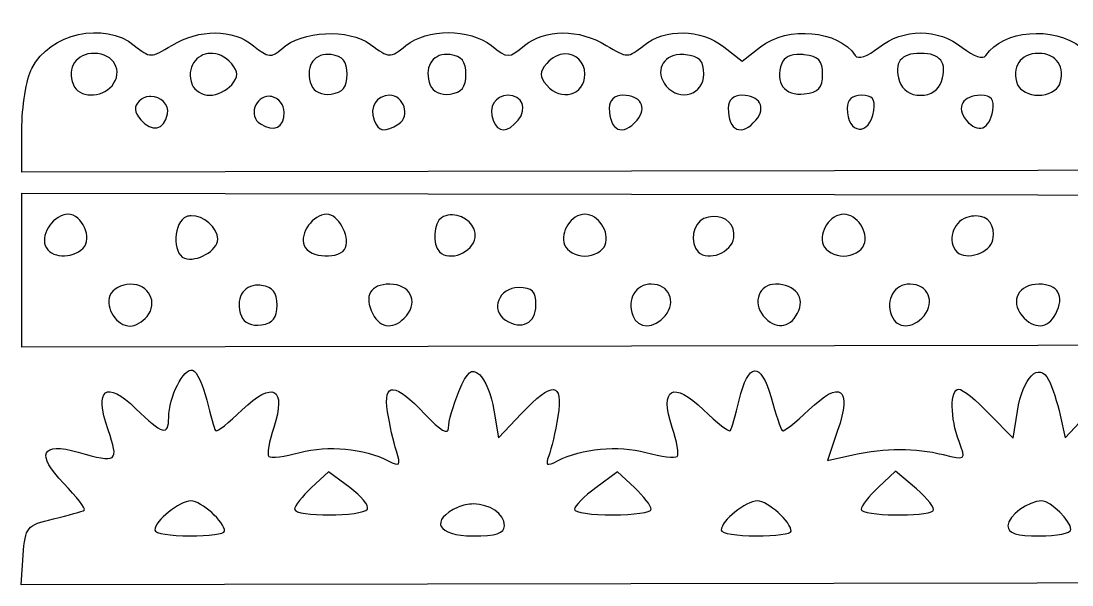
# Model space of a CAD drawing. Header units: centimetres. Extents: x -12.5 to 12.5, y -12.1 to 12.1.
# Drawn here: x -12.49 to 0.25, y -1.16 to 5.67 of the extents above; entities that cross this region are included whole.
import ezdxf

# ---------------------------------------------------------------- set-up
doc = ezdxf.new("R2010")
doc.units = ezdxf.units.CM
doc.header["$MEASUREMENT"] = 0
doc.layers.add('Layer 1', color=7, linetype='Continuous')

msp = doc.modelspace()

# ---------------------------------------------------------------- linework, layer by layer
at = {"layer": 'Layer 1', "color": 145, "lineweight": 25}
for points, knots in [([(11.29421, 5.53387), (11.1209, 5.53608), (10.94864, 5.47575), (10.79233, 5.3528), (10.79233, 5.3528), (10.65281, 5.24305), (10.53869, 5.20418), (10.50542, 5.25523), (10.50542, 5.25523), (10.30593, 5.56141), (9.6886, 5.61768), (9.36027, 5.35941), (9.36027, 5.35941), (9.36027, 5.35941), (9.1362, 5.18412), (9.1362, 5.18412), (9.1362, 5.18412), (9.1362, 5.18412), (8.91296, 5.35941), (8.91296, 5.35941), (8.91296, 5.35941), (8.63533, 5.57779), (8.20091, 5.58553), (7.9431, 5.37677), (7.9431, 5.37677), (7.75242, 5.22237), (7.74104, 5.22268), (7.48834, 5.37677), (7.48834, 5.37677), (7.15591, 5.57949), (6.7504, 5.57899), (6.49863, 5.37512), (6.49863, 5.37512), (6.30412, 5.21762), (6.29702, 5.21762), (6.09679, 5.37512), (6.09679, 5.37512), (5.82971, 5.5852), (5.31555, 5.58385), (5.05582, 5.37264), (5.05582, 5.37264), (4.8684, 5.22023), (4.8459, 5.21858), (4.69863, 5.35114), (4.69863, 5.35114), (4.59794, 5.44177), (4.39554, 5.49253), (4.13556, 5.49253), (4.13556, 5.49253), (3.87558, 5.49253), (3.67235, 5.44177), (3.57167, 5.35114), (3.57167, 5.35114), (3.42441, 5.21858), (3.4019, 5.22023), (3.21448, 5.37264), (3.21448, 5.37264), (2.96125, 5.57857), (2.55676, 5.58023), (2.22312, 5.37677), (2.22312, 5.37677), (1.97043, 5.22268), (1.95988, 5.22237), (1.7692, 5.37677), (1.7692, 5.37677), (1.46925, 5.61966), (0.84022, 5.55148), (0.6472, 5.25523), (0.6472, 5.25523), (0.61393, 5.20417), (0.49982, 5.24305), (0.36029, 5.3528), (0.36029, 5.3528), (0.02426, 5.61712), (-0.59215, 5.56497), (-0.79395, 5.25523), (-0.79395, 5.25523), (-0.82722, 5.20417), (-0.94133, 5.24305), (-1.08086, 5.3528), (-1.08086, 5.3528), (-1.37735, 5.58602), (-1.79558, 5.58602), (-2.09206, 5.3528), (-2.09206, 5.3528), (-2.23158, 5.24305), (-2.3457, 5.20418), (-2.37897, 5.25523), (-2.37897, 5.25523), (-2.57846, 5.56141), (-3.19661, 5.61768), (-3.52495, 5.35941), (-3.52495, 5.35941), (-3.52495, 5.35941), (-3.74819, 5.18412), (-3.74819, 5.18412), (-3.74819, 5.18412), (-3.74819, 5.18412), (-3.97143, 5.35941), (-3.97143, 5.35941), (-3.97143, 5.35941), (-4.24905, 5.57779), (-4.68431, 5.58553), (-4.94212, 5.37677), (-4.94212, 5.37677), (-5.1328, 5.22237), (-5.14336, 5.22268), (-5.39605, 5.37677), (-5.39605, 5.37677), (-5.72849, 5.57949), (-6.13399, 5.57899), (-6.38576, 5.37512), (-6.38576, 5.37512), (-6.58027, 5.21762), (-6.58819, 5.21762), (-6.78842, 5.37512), (-6.78842, 5.37512), (-7.05317, 5.58337), (-7.56895, 5.58349), (-7.82526, 5.37595), (-7.82526, 5.37595), (-8.01788, 5.21998), (-8.02599, 5.22072), (-8.25273, 5.38835), (-8.25273, 5.38835), (-8.51817, 5.58459), (-9.08353, 5.55741), (-9.32843, 5.33709), (-9.32843, 5.33709), (-9.45528, 5.22297), (-9.49084, 5.22703), (-9.66991, 5.37264), (-9.66991, 5.37264), (-9.92314, 5.57857), (-10.32763, 5.58023), (-10.66127, 5.37677), (-10.66127, 5.37677), (-10.91396, 5.22268), (-10.92535, 5.22237), (-11.11602, 5.37677), (-11.11602, 5.37677), (-11.48125, 5.67252), (-12.13804, 5.52574), (-12.35874, 5.09896), (-12.35874, 5.09896), (-12.42518, 4.97048), (-12.47945, 4.63454), (-12.47945, 4.35234), (-12.47945, 4.35234), (-12.47945, 4.35234), (-12.47945, 3.83971), (-12.47945, 3.83971), (-12.47945, 3.83971), (-12.47945, 3.83971), (-0.1664, 3.86121), (-0.1664, 3.86121), (-0.1664, 3.86121), (-0.1664, 3.86121), (12.14582, 3.88271), (12.14582, 3.88271), (12.14582, 3.88271), (12.14582, 3.88271), (12.14582, 4.46149), (12.14582, 4.46149), (12.14582, 4.46149), (12.14582, 5.00845), (12.13028, 5.05471), (11.86884, 5.28831), (11.86884, 5.28831), (11.68869, 5.44927), (11.49061, 5.53138), (11.2942, 5.53388), (11.2942, 5.53388), (11.2942, 5.53388), (11.29421, 5.53387), (11.29421, 5.53387)], [0, 0, 0, 0, 0.02222222, 0.02222222, 0.02222222, 0.02222222, 0.04444444, 0.04444444, 0.04444444, 0.04444444, 0.06666667, 0.06666667, 0.06666667, 0.06666667, 0.08888889, 0.08888889, 0.08888889, 0.08888889, 0.11111111, 0.11111111, 0.11111111, 0.11111111, 0.13333333, 0.13333333, 0.13333333, 0.13333333, 0.15555556, 0.15555556, 0.15555556, 0.15555556, 0.17777778, 0.17777778, 0.17777778, 0.17777778, 0.2, 0.2, 0.2, 0.2, 0.22222222, 0.22222222, 0.22222222, 0.22222222, 0.24444444, 0.24444444, 0.24444444, 0.24444444, 0.26666667, 0.26666667, 0.26666667, 0.26666667, 0.28888889, 0.28888889, 0.28888889, 0.28888889, 0.31111111, 0.31111111, 0.31111111, 0.31111111, 0.33333333, 0.33333333, 0.33333333, 0.33333333, 0.35555556, 0.35555556, 0.35555556, 0.35555556, 0.37777778, 0.37777778, 0.37777778, 0.37777778, 0.4, 0.4, 0.4, 0.4, 0.42222222, 0.42222222, 0.42222222, 0.42222222, 0.44444444, 0.44444444, 0.44444444, 0.44444444, 0.46666667, 0.46666667, 0.46666667, 0.46666667, 0.48888889, 0.48888889, 0.48888889, 0.48888889, 0.51111111, 0.51111111, 0.51111111, 0.51111111, 0.53333333, 0.53333333, 0.53333333, 0.53333333, 0.55555556, 0.55555556, 0.55555556, 0.55555556, 0.57777778, 0.57777778, 0.57777778, 0.57777778, 0.6, 0.6, 0.6, 0.6, 0.62222222, 0.62222222, 0.62222222, 0.62222222, 0.64444444, 0.64444444, 0.64444444, 0.64444444, 0.66666667, 0.66666667, 0.66666667, 0.66666667, 0.68888889, 0.68888889, 0.68888889, 0.68888889, 0.71111111, 0.71111111, 0.71111111, 0.71111111, 0.73333333, 0.73333333, 0.73333333, 0.73333333, 0.75555556, 0.75555556, 0.75555556, 0.75555556, 0.77777778, 0.77777778, 0.77777778, 0.77777778, 0.8, 0.8, 0.8, 0.8, 0.82222222, 0.82222222, 0.82222222, 0.82222222, 0.84444444, 0.84444444, 0.84444444, 0.84444444, 0.86666667, 0.86666667, 0.86666667, 0.86666667, 0.88888889, 0.88888889, 0.88888889, 0.88888889, 0.91111111, 0.91111111, 0.91111111, 0.91111111, 0.93333333, 0.93333333, 0.93333333, 0.93333333, 0.95555556, 0.95555556, 0.95555556, 0.95555556, 1, 1, 1, 1]), ([(-11.60052, 5.28086), (-11.36445, 5.28086), (-11.24413, 5.06033), (-11.38637, 4.88895), (-11.38637, 4.88895), (-11.51483, 4.73416), (-11.79411, 4.74057), (-11.85518, 4.8997), (-11.85518, 4.8997), (-11.93525, 5.10836), (-11.8197, 5.28087), (-11.60052, 5.28087), (-11.60052, 5.28087), (-11.60052, 5.28087), (-11.60052, 5.28086), (-11.60052, 5.28086)], [0, 0, 0, 0, 0.2, 0.2, 0.2, 0.2, 0.4, 0.4, 0.4, 0.4, 0.6, 0.6, 0.6, 0.6, 1, 1, 1, 1]), ([(-10.19574, 5.28086), (-10.10891, 5.28498), (-10.01363, 5.24692), (-9.93611, 5.15353), (-9.93611, 5.15353), (-9.85192, 5.05209), (-9.85192, 5.00114), (-9.93611, 4.8997), (-9.93611, 4.8997), (-9.99415, 4.82977), (-10.11417, 4.77237), (-10.20318, 4.77237), (-10.20318, 4.77237), (-10.29218, 4.77237), (-10.38718, 4.82977), (-10.41402, 4.8997), (-10.41402, 4.8997), (-10.49592, 5.11315), (-10.36149, 5.27299), (-10.19574, 5.28087), (-10.19574, 5.28087), (-10.19574, 5.28087), (-10.19574, 5.28086), (-10.19574, 5.28086)], [0, 0, 0, 0, 0.14285714, 0.14285714, 0.14285714, 0.14285714, 0.28571429, 0.28571429, 0.28571429, 0.28571429, 0.42857143, 0.42857143, 0.42857143, 0.42857143, 0.57142857, 0.57142857, 0.57142857, 0.57142857, 0.71428571, 0.71428571, 0.71428571, 0.71428571, 1, 1, 1, 1]), ([(-8.76617, 5.26846), (-8.75388, 5.26822), (-8.74198, 5.26783), (-8.72896, 5.26598), (-8.72896, 5.26598), (-8.58887, 5.24609), (-8.53714, 5.18238), (-8.53714, 5.02703), (-8.53714, 5.02703), (-8.53714, 4.87167), (-8.58887, 4.80715), (-8.72896, 4.78725), (-8.72896, 4.78725), (-8.84359, 4.77097), (-8.93976, 4.81408), (-8.97039, 4.89391), (-8.97039, 4.89391), (-9.04952, 5.10011), (-8.95047, 5.27205), (-8.76617, 5.26846)], [0, 0, 0, 0, 0.16666667, 0.16666667, 0.16666667, 0.16666667, 0.33333333, 0.33333333, 0.33333333, 0.33333333, 0.5, 0.5, 0.5, 0.5, 0.66666667, 0.66666667, 0.66666667, 0.66666667, 1, 1, 1, 1]), ([(-7.32584, 5.26846), (-7.31355, 5.26822), (-7.30082, 5.26783), (-7.28781, 5.26598), (-7.28781, 5.26598), (-7.14771, 5.24609), (-7.09682, 5.18238), (-7.09682, 5.02703), (-7.09682, 5.02703), (-7.09682, 4.87167), (-7.14772, 4.80715), (-7.28781, 4.78725), (-7.28781, 4.78725), (-7.40244, 4.77097), (-7.49943, 4.81408), (-7.53007, 4.89391), (-7.53007, 4.89391), (-7.60919, 5.10011), (-7.51015, 5.27205), (-7.32584, 5.26846)], [0, 0, 0, 0, 0.16666667, 0.16666667, 0.16666667, 0.16666667, 0.33333333, 0.33333333, 0.33333333, 0.33333333, 0.5, 0.5, 0.5, 0.5, 0.66666667, 0.66666667, 0.66666667, 0.66666667, 1, 1, 1, 1]), ([(-5.89709, 5.27342), (-5.76979, 5.27685), (-5.65566, 5.18514), (-5.65566, 5.02703), (-5.65566, 5.02703), (-5.65566, 4.77405), (-5.9479, 4.69078), (-6.11786, 4.89557), (-6.11786, 4.89557), (-6.20657, 5.00247), (-6.20657, 5.05078), (-6.11786, 5.15767), (-6.11786, 5.15767), (-6.05412, 5.23446), (-5.97347, 5.27137), (-5.8971, 5.27343), (-5.8971, 5.27343), (-5.8971, 5.27343), (-5.89709, 5.27342), (-5.89709, 5.27342)], [0, 0, 0, 0, 0.16666667, 0.16666667, 0.16666667, 0.16666667, 0.33333333, 0.33333333, 0.33333333, 0.33333333, 0.5, 0.5, 0.5, 0.5, 0.66666667, 0.66666667, 0.66666667, 0.66666667, 1, 1, 1, 1]), ([(-4.50555, 5.26681), (-4.48381, 5.26816), (-4.46098, 5.26712), (-4.43693, 5.26433), (-4.43693, 5.26433), (-4.26322, 5.24419), (-4.21451, 5.19265), (-4.21451, 5.02703), (-4.21451, 5.02703), (-4.21451, 4.78026), (-4.50585, 4.68891), (-4.66844, 4.88482), (-4.66844, 4.88482), (-4.81191, 5.05769), (-4.71578, 5.25376), (-4.50555, 5.26681)], [0, 0, 0, 0, 0.2, 0.2, 0.2, 0.2, 0.4, 0.4, 0.4, 0.4, 0.6, 0.6, 0.6, 0.6, 1, 1, 1, 1]), ([(-3.04621, 5.26763), (-3.02994, 5.26729), (-3.01337, 5.26636), (-2.99578, 5.26432), (-2.99578, 5.26432), (-2.82207, 5.24418), (-2.77336, 5.19264), (-2.77336, 5.02702), (-2.77336, 5.02702), (-2.77336, 4.8614), (-2.82206, 4.80904), (-2.99578, 4.78889), (-2.99578, 4.78889), (-3.23434, 4.76123), (-3.35719, 4.9277), (-3.26863, 5.15848), (-3.26863, 5.15848), (-3.24061, 5.2315), (-3.16012, 5.26999), (-3.04622, 5.26762), (-3.04622, 5.26762), (-3.04622, 5.26762), (-3.04621, 5.26763), (-3.04621, 5.26763)], [0, 0, 0, 0, 0.14285714, 0.14285714, 0.14285714, 0.14285714, 0.28571429, 0.28571429, 0.28571429, 0.28571429, 0.42857143, 0.42857143, 0.42857143, 0.42857143, 0.57142857, 0.57142857, 0.57142857, 0.57142857, 0.71428571, 0.71428571, 0.71428571, 0.71428571, 1, 1, 1, 1]), ([(-1.58686, 5.28086), (-1.3442, 5.28086), (-1.25988, 5.16888), (-1.3322, 4.94104), (-1.3322, 4.94104), (-1.3658, 4.83519), (-1.46111, 4.77237), (-1.58686, 4.77237), (-1.58686, 4.77237), (-1.7126, 4.77237), (-1.8071, 4.83519), (-1.84069, 4.94104), (-1.84069, 4.94104), (-1.91301, 5.16888), (-1.82951, 5.28086), (-1.58686, 5.28086)], [0, 0, 0, 0, 0.2, 0.2, 0.2, 0.2, 0.4, 0.4, 0.4, 0.4, 0.6, 0.6, 0.6, 0.6, 1, 1, 1, 1]), ([(-0.15729, 5.28086), (0.06189, 5.28086), (0.17744, 5.10836), (0.09737, 4.89969), (0.09737, 4.89969), (0.07053, 4.82976), (-0.04426, 4.77236), (-0.15729, 4.77236), (-0.15729, 4.77236), (-0.27032, 4.77236), (-0.38429, 4.82976), (-0.41112, 4.89969), (-0.41112, 4.89969), (-0.49119, 5.10835), (-0.37647, 5.28086), (-0.15729, 5.28086)], [0, 0, 0, 0, 0.2, 0.2, 0.2, 0.2, 0.4, 0.4, 0.4, 0.4, 0.6, 0.6, 0.6, 0.6, 1, 1, 1, 1]), ([(-10.93327, 4.75749), (-10.92687, 4.75789), (-10.92066, 4.75765), (-10.91425, 4.75749), (-10.91425, 4.75749), (-10.80146, 4.75446), (-10.69124, 4.66481), (-10.71416, 4.54665), (-10.71416, 4.54665), (-10.75223, 4.35037), (-10.90673, 4.31687), (-11.0391, 4.47637), (-11.0391, 4.47637), (-11.11912, 4.5728), (-11.12402, 4.63536), (-11.05729, 4.70209), (-11.05729, 4.70209), (-11.02213, 4.73725), (-10.97804, 4.75468), (-10.93327, 4.75749)], [0, 0, 0, 0, 0.16666667, 0.16666667, 0.16666667, 0.16666667, 0.33333333, 0.33333333, 0.33333333, 0.33333333, 0.5, 0.5, 0.5, 0.5, 0.66666667, 0.66666667, 0.66666667, 0.66666667, 1, 1, 1, 1]), ([(-9.48302, 4.75997), (-9.47193, 4.75995), (-9.46086, 4.75892), (-9.44912, 4.75666), (-9.44912, 4.75666), (-9.36739, 4.74092), (-9.30029, 4.65521), (-9.30029, 4.56649), (-9.30029, 4.56649), (-9.30029, 4.37841), (-9.42005, 4.31969), (-9.58802, 4.42593), (-9.58802, 4.42593), (-9.73828, 4.52097), (-9.64943, 4.76028), (-9.48301, 4.75997), (-9.48301, 4.75997), (-9.48301, 4.75997), (-9.48302, 4.75997), (-9.48302, 4.75997)], [0, 0, 0, 0, 0.16666667, 0.16666667, 0.16666667, 0.16666667, 0.33333333, 0.33333333, 0.33333333, 0.33333333, 0.5, 0.5, 0.5, 0.5, 0.66666667, 0.66666667, 0.66666667, 0.66666667, 1, 1, 1, 1]), ([(-8.0212, 4.77237), (-7.84799, 4.77237), (-7.76633, 4.51715), (-7.91041, 4.42593), (-7.91041, 4.42593), (-8.07895, 4.31921), (-8.15488, 4.33064), (-8.20889, 4.47141), (-8.20889, 4.47141), (-8.26964, 4.62972), (-8.18058, 4.77237), (-8.0212, 4.77237)], [0, 0, 0, 0, 0.25, 0.25, 0.25, 0.25, 0.5, 0.5, 0.5, 0.5, 1, 1, 1, 1]), ([(-6.58749, 4.77237), (-6.41303, 4.77237), (-6.34698, 4.61259), (-6.46346, 4.47223), (-6.46346, 4.47223), (-6.59387, 4.3151), (-6.70752, 4.31449), (-6.76773, 4.4714), (-6.76773, 4.4714), (-6.82739, 4.62685), (-6.74002, 4.77236), (-6.58749, 4.77236), (-6.58749, 4.77236), (-6.58749, 4.77236), (-6.58749, 4.77237), (-6.58749, 4.77237)], [0, 0, 0, 0, 0.2, 0.2, 0.2, 0.2, 0.4, 0.4, 0.4, 0.4, 0.6, 0.6, 0.6, 0.6, 1, 1, 1, 1]), ([(-5.19429, 4.77237), (-4.97791, 4.77237), (-4.8941, 4.62671), (-5.02231, 4.47223), (-5.02231, 4.47223), (-5.19193, 4.26785), (-5.35883, 4.33935), (-5.35883, 4.61692), (-5.35883, 4.61692), (-5.35883, 4.71424), (-5.29733, 4.77236), (-5.19429, 4.77236), (-5.19429, 4.77236), (-5.19429, 4.77236), (-5.19429, 4.77237), (-5.19429, 4.77237)], [0, 0, 0, 0, 0.2, 0.2, 0.2, 0.2, 0.4, 0.4, 0.4, 0.4, 0.6, 0.6, 0.6, 0.6, 1, 1, 1, 1]), ([(-3.75314, 4.77237), (-3.53676, 4.77237), (-3.45378, 4.62671), (-3.58199, 4.47223), (-3.58199, 4.47223), (-3.75161, 4.26785), (-3.91768, 4.33935), (-3.91768, 4.61692), (-3.91768, 4.61692), (-3.91768, 4.71424), (-3.85617, 4.77236), (-3.75314, 4.77236), (-3.75314, 4.77236), (-3.75314, 4.77236), (-3.75314, 4.77237), (-3.75314, 4.77237)], [0, 0, 0, 0, 0.2, 0.2, 0.2, 0.2, 0.4, 0.4, 0.4, 0.4, 0.6, 0.6, 0.6, 0.6, 1, 1, 1, 1]), ([(-2.30124, 4.77237), (-2.16938, 4.77237), (-2.13205, 4.72635), (-2.15241, 4.58799), (-2.15241, 4.58799), (-2.19921, 4.26988), (-2.47652, 4.29467), (-2.47652, 4.61693), (-2.47652, 4.61693), (-2.47652, 4.71757), (-2.41483, 4.77237), (-2.30123, 4.77237), (-2.30123, 4.77237), (-2.30123, 4.77237), (-2.30124, 4.77237), (-2.30124, 4.77237)], [0, 0, 0, 0, 0.2, 0.2, 0.2, 0.2, 0.4, 0.4, 0.4, 0.4, 0.6, 0.6, 0.6, 0.6, 1, 1, 1, 1]), ([(-0.85513, 4.77237), (-0.72841, 4.77237), (-0.69195, 4.72487), (-0.71209, 4.58799), (-0.71209, 4.58799), (-0.74594, 4.35795), (-0.89277, 4.30307), (-1.03042, 4.46893), (-1.03042, 4.46893), (-1.16201, 4.62748), (-1.07823, 4.77237), (-0.85513, 4.77237)], [0, 0, 0, 0, 0.25, 0.25, 0.25, 0.25, 0.5, 0.5, 0.5, 0.5, 1, 1, 1, 1])]:
    msp.add_open_spline(points, degree=3, knots=knots, dxfattribs=at)
at = {"layer": 'Layer 1', "color": 143, "lineweight": 25}
for points, knots in [([(-12.47943, 3.58588), (-12.47943, 3.58588), (-12.47943, 2.65322), (-12.47943, 2.65322), (-12.47943, 2.65322), (-12.47943, 2.65322), (-12.47943, 1.72056), (-12.47943, 1.72056), (-12.47943, 1.72056), (-12.47943, 1.72056), (-0.16638, 1.74123), (-0.16638, 1.74123), (-0.16638, 1.74123), (-0.16638, 1.74123), (12.14584, 1.76273), (12.14584, 1.76273), (12.14584, 1.76273), (12.14584, 1.76273), (12.14584, 2.65322), (12.14584, 2.65322), (12.14584, 2.65322), (12.14584, 2.65322), (12.14584, 3.54288), (12.14584, 3.54288), (12.14584, 3.54288), (12.14584, 3.54288), (-0.16638, 3.56438), (-0.16638, 3.56438), (-0.16638, 3.56438), (-0.16638, 3.56438), (-12.47943, 3.58588), (-12.47943, 3.58588)], [0, 0, 0, 0, 0.11111111, 0.11111111, 0.11111111, 0.11111111, 0.22222222, 0.22222222, 0.22222222, 0.22222222, 0.33333333, 0.33333333, 0.33333333, 0.33333333, 0.44444444, 0.44444444, 0.44444444, 0.44444444, 0.55555556, 0.55555556, 0.55555556, 0.55555556, 0.66666667, 0.66666667, 0.66666667, 0.66666667, 0.77777778, 0.77777778, 0.77777778, 0.77777778, 1, 1, 1, 1]), ([(-11.92049, 3.33121), (-11.74858, 3.33121), (-11.61811, 3.0391), (-11.73694, 2.92028), (-11.73694, 2.92028), (-11.87549, 2.78173), (-12.1368, 2.79922), (-12.195, 2.95087), (-12.195, 2.95087), (-12.25235, 3.10032), (-12.08544, 3.33121), (-11.92049, 3.33121)], [0, 0, 0, 0, 0.25, 0.25, 0.25, 0.25, 0.5, 0.5, 0.5, 0.5, 1, 1, 1, 1]), ([(-10.42643, 3.3122), (-10.28211, 3.31654), (-10.10562, 3.17127), (-10.10562, 3.02695), (-10.10562, 3.02695), (-10.10562, 2.89004), (-10.3604, 2.74572), (-10.50828, 2.79875), (-10.50828, 2.79875), (-10.65771, 2.85233), (-10.64039, 3.2422), (-10.48596, 3.30146), (-10.48596, 3.30146), (-10.46728, 3.30863), (-10.44705, 3.31159), (-10.42643, 3.31221), (-10.42643, 3.31221), (-10.42643, 3.31221), (-10.42643, 3.3122), (-10.42643, 3.3122)], [0, 0, 0, 0, 0.16666667, 0.16666667, 0.16666667, 0.16666667, 0.33333333, 0.33333333, 0.33333333, 0.33333333, 0.5, 0.5, 0.5, 0.5, 0.66666667, 0.66666667, 0.66666667, 0.66666667, 1, 1, 1, 1]), ([(-8.78436, 3.33121), (-8.64745, 3.33121), (-8.50313, 3.07643), (-8.55616, 2.92855), (-8.55616, 2.92855), (-8.60974, 2.77913), (-8.99878, 2.79645), (-9.05804, 2.95087), (-9.05804, 2.95087), (-9.11539, 3.10032), (-8.9493, 3.33121), (-8.78436, 3.33121)], [0, 0, 0, 0, 0.25, 0.25, 0.25, 0.25, 0.5, 0.5, 0.5, 0.5, 1, 1, 1, 1]), ([(-7.2597, 3.32377), (-7.11256, 3.31901), (-6.96453, 3.19353), (-6.98519, 3.04844), (-6.98519, 3.04844), (-7.01105, 2.86693), (-7.29535, 2.75337), (-7.41762, 2.87563), (-7.41762, 2.87563), (-7.50666, 2.96467), (-7.49024, 3.22832), (-7.39199, 3.28904), (-7.39199, 3.28904), (-7.35999, 3.30882), (-7.32545, 3.32004), (-7.28946, 3.32294), (-7.28946, 3.32294), (-7.27971, 3.32373), (-7.2695, 3.32408), (-7.25969, 3.32377), (-7.25969, 3.32377), (-7.25969, 3.32377), (-7.2597, 3.32377), (-7.2597, 3.32377)], [0, 0, 0, 0, 0.14285714, 0.14285714, 0.14285714, 0.14285714, 0.28571429, 0.28571429, 0.28571429, 0.28571429, 0.42857143, 0.42857143, 0.42857143, 0.42857143, 0.57142857, 0.57142857, 0.57142857, 0.57142857, 0.71428571, 0.71428571, 0.71428571, 0.71428571, 1, 1, 1, 1]), ([(-5.65566, 3.33121), (-5.49333, 3.33121), (-5.34907, 3.11551), (-5.40844, 2.96079), (-5.40844, 2.96079), (-5.43754, 2.88495), (-5.54908, 2.82271), (-5.65566, 2.82271), (-5.65566, 2.82271), (-5.76224, 2.82271), (-5.87295, 2.88495), (-5.90205, 2.96079), (-5.90205, 2.96079), (-5.96142, 3.11551), (-5.81799, 3.33121), (-5.65566, 3.33121)], [0, 0, 0, 0, 0.2, 0.2, 0.2, 0.2, 0.4, 0.4, 0.4, 0.4, 0.6, 0.6, 0.6, 0.6, 1, 1, 1, 1]), ([(-2.51869, 3.33121), (-2.35636, 3.33121), (-2.21293, 3.11551), (-2.2723, 2.96079), (-2.2723, 2.96079), (-2.3014, 2.88495), (-2.41211, 2.82271), (-2.51869, 2.82271), (-2.51869, 2.82271), (-2.62527, 2.82271), (-2.73681, 2.88495), (-2.76591, 2.96079), (-2.76591, 2.96079), (-2.82528, 3.11551), (-2.68102, 3.33121), (-2.51869, 3.33121)], [0, 0, 0, 0, 0.2, 0.2, 0.2, 0.2, 0.4, 0.4, 0.4, 0.4, 0.6, 0.6, 0.6, 0.6, 1, 1, 1, 1]), ([(-4.10123, 3.30228), (-3.94472, 3.31052), (-3.8273, 3.20335), (-3.84988, 3.04514), (-3.84988, 3.04514), (-3.87531, 2.86691), (-4.16063, 2.75479), (-4.28148, 2.87564), (-4.28148, 2.87564), (-4.38699, 2.98115), (-4.34607, 3.22699), (-4.21451, 3.27748), (-4.21451, 3.27748), (-4.17548, 3.29246), (-4.13735, 3.30038), (-4.10124, 3.30228), (-4.10124, 3.30228), (-4.10124, 3.30228), (-4.10123, 3.30228), (-4.10123, 3.30228)], [0, 0, 0, 0, 0.16666667, 0.16666667, 0.16666667, 0.16666667, 0.33333333, 0.33333333, 0.33333333, 0.33333333, 0.5, 0.5, 0.5, 0.5, 0.66666667, 0.66666667, 0.66666667, 0.66666667, 1, 1, 1, 1]), ([(-0.91466, 3.31054), (-0.76542, 3.31073), (-0.67705, 3.19785), (-0.71044, 3.02281), (-0.71044, 3.02281), (-0.74073, 2.86396), (-1.03427, 2.76456), (-1.14535, 2.87564), (-1.14535, 2.87564), (-1.26768, 2.99796), (-1.19967, 3.23677), (-1.02712, 3.29153), (-1.02712, 3.29153), (-0.98693, 3.30429), (-0.94911, 3.3105), (-0.91467, 3.31055), (-0.91467, 3.31055), (-0.91467, 3.31055), (-0.91466, 3.31054), (-0.91466, 3.31054)], [0, 0, 0, 0, 0.16666667, 0.16666667, 0.16666667, 0.16666667, 0.33333333, 0.33333333, 0.33333333, 0.33333333, 0.5, 0.5, 0.5, 0.5, 0.66666667, 0.66666667, 0.66666667, 0.66666667, 1, 1, 1, 1]), ([(-11.16561, 2.48372), (-10.93942, 2.48372), (-10.82291, 2.25966), (-10.96221, 2.09181), (-10.96221, 2.09181), (-11.01535, 2.02779), (-11.10709, 1.97523), (-11.16561, 1.97523), (-11.16561, 1.97523), (-11.32794, 1.97523), (-11.47137, 2.19093), (-11.412, 2.34565), (-11.412, 2.34565), (-11.3829, 2.42149), (-11.27219, 2.48373), (-11.16561, 2.48373), (-11.16561, 2.48373), (-11.16561, 2.48373), (-11.16561, 2.48372), (-11.16561, 2.48372)], [0, 0, 0, 0, 0.16666667, 0.16666667, 0.16666667, 0.16666667, 0.33333333, 0.33333333, 0.33333333, 0.33333333, 0.5, 0.5, 0.5, 0.5, 0.66666667, 0.66666667, 0.66666667, 0.66666667, 1, 1, 1, 1]), ([(-9.61449, 2.47132), (-9.6022, 2.47108), (-9.58947, 2.46986), (-9.57646, 2.46801), (-9.57646, 2.46801), (-9.43636, 2.44812), (-9.38547, 2.38441), (-9.38547, 2.22906), (-9.38547, 2.22906), (-9.38547, 2.0737), (-9.43637, 2.01), (-9.57646, 1.99011), (-9.57646, 1.99011), (-9.69109, 1.97383), (-9.78808, 2.01611), (-9.81872, 2.09594), (-9.81872, 2.09594), (-9.89784, 2.30214), (-9.7988, 2.47491), (-9.61449, 2.47132)], [0, 0, 0, 0, 0.16666667, 0.16666667, 0.16666667, 0.16666667, 0.33333333, 0.33333333, 0.33333333, 0.33333333, 0.5, 0.5, 0.5, 0.5, 0.66666667, 0.66666667, 0.66666667, 0.66666667, 1, 1, 1, 1]), ([(-8.01955, 2.48372), (-7.77591, 2.48372), (-7.6687, 2.28056), (-7.81781, 2.1009), (-7.81781, 2.1009), (-7.95791, 1.93208), (-8.13289, 1.94168), (-8.22626, 2.12322), (-8.22626, 2.12322), (-8.33788, 2.34023), (-8.25598, 2.48371), (-8.01956, 2.48371), (-8.01956, 2.48371), (-8.01956, 2.48371), (-8.01955, 2.48372), (-8.01955, 2.48372)], [0, 0, 0, 0, 0.2, 0.2, 0.2, 0.2, 0.4, 0.4, 0.4, 0.4, 0.6, 0.6, 0.6, 0.6, 1, 1, 1, 1]), ([(-6.45933, 2.44155), (-6.29134, 2.44155), (-6.24849, 2.3987), (-6.24849, 2.23071), (-6.24849, 2.23071), (-6.24849, 2.00814), (-6.42149, 1.9227), (-6.61726, 2.04881), (-6.61726, 2.04881), (-6.80639, 2.17064), (-6.69748, 2.44155), (-6.45934, 2.44155), (-6.45934, 2.44155), (-6.45934, 2.44155), (-6.45933, 2.44155), (-6.45933, 2.44155)], [0, 0, 0, 0, 0.2, 0.2, 0.2, 0.2, 0.4, 0.4, 0.4, 0.4, 0.6, 0.6, 0.6, 0.6, 1, 1, 1, 1]), ([(-4.85033, 2.48372), (-4.63466, 2.48372), (-4.54081, 2.27062), (-4.68166, 2.1009), (-4.68166, 2.1009), (-4.81627, 1.93871), (-5.01113, 1.93982), (-5.07357, 2.10255), (-5.07357, 2.10255), (-5.14965, 2.30081), (-5.04265, 2.48372), (-4.85033, 2.48372)], [0, 0, 0, 0, 0.25, 0.25, 0.25, 0.25, 0.5, 0.5, 0.5, 0.5, 1, 1, 1, 1]), ([(-3.34386, 2.48372), (-3.10502, 2.48372), (-2.97798, 2.31614), (-3.07679, 2.13149), (-3.07679, 2.13149), (-3.17796, 1.94246), (-3.35059, 1.92969), (-3.49268, 2.1009), (-3.49268, 2.1009), (-3.62809, 2.26407), (-3.54283, 2.48372), (-3.34385, 2.48372), (-3.34385, 2.48372), (-3.34385, 2.48372), (-3.34386, 2.48372), (-3.34386, 2.48372)], [0, 0, 0, 0, 0.2, 0.2, 0.2, 0.2, 0.4, 0.4, 0.4, 0.4, 0.6, 0.6, 0.6, 0.6, 1, 1, 1, 1]), ([(-1.71337, 2.48372), (-1.4977, 2.48372), (-1.40385, 2.27062), (-1.5447, 2.1009), (-1.5447, 2.1009), (-1.6793, 1.93871), (-1.87499, 1.93982), (-1.93744, 2.10255), (-1.93744, 2.10255), (-2.01351, 2.30081), (-1.90569, 2.48372), (-1.71337, 2.48372)], [0, 0, 0, 0, 0.25, 0.25, 0.25, 0.25, 0.5, 0.5, 0.5, 0.5, 1, 1, 1, 1]), ([(-0.15481, 2.48372), (0.08162, 2.48372), (0.16351, 2.34024), (0.0519, 2.12323), (0.0519, 2.12323), (-0.04148, 1.94168), (-0.21645, 1.93209), (-0.35655, 2.10091), (-0.35655, 2.10091), (-0.50565, 2.28056), (-0.39844, 2.48373), (-0.15481, 2.48373), (-0.15481, 2.48373), (-0.15481, 2.48373), (-0.15481, 2.48372), (-0.15481, 2.48372)], [0, 0, 0, 0, 0.2, 0.2, 0.2, 0.2, 0.4, 0.4, 0.4, 0.4, 0.6, 0.6, 0.6, 0.6, 1, 1, 1, 1]), ([(6.67723, 1.45846), (6.65166, 1.45622), (6.62814, 1.42977), (6.59537, 1.38157), (6.59537, 1.38157), (6.54783, 1.31164), (6.48455, 1.10894), (6.45481, 0.93095), (6.45481, 0.93095), (6.45481, 0.93095), (6.40024, 0.60766), (6.40024, 0.60766), (6.40024, 0.60766), (6.40024, 0.60766), (6.09102, 0.90945), (6.09102, 0.90945), (6.09102, 0.90945), (5.92068, 1.07578), (5.75443, 1.21207), (5.72143, 1.21207), (5.72143, 1.21207), (5.63379, 1.21207), (5.64804, 0.83399), (5.74541, 0.5779), (5.74541, 0.5779), (5.82891, 0.35828), (5.82725, 0.35741), (5.51225, 0.42163), (5.51225, 0.42163), (5.11642, 0.50232), (4.86087, 0.50012), (4.44399, 0.41171), (4.44399, 0.41171), (4.13164, 0.34546), (4.12128, 0.35022), (4.21082, 0.51754), (4.21082, 0.51754), (4.31947, 0.72055), (4.33703, 1.21207), (4.23563, 1.21207), (4.23563, 1.21207), (4.19773, 1.21207), (4.05709, 1.0981), (3.92309, 0.95824), (3.92309, 0.95824), (3.78909, 0.81837), (3.65697, 0.70358), (3.62874, 0.70358), (3.62874, 0.70358), (3.60051, 0.70358), (3.53038, 0.87794), (3.4733, 1.09136), (3.4733, 1.09136), (3.3458, 1.56806), (3.19683, 1.54792), (3.06154, 1.03596), (3.06154, 1.03596), (3.00701, 0.82962), (2.95946, 0.65517), (2.95571, 0.64818), (2.95571, 0.64818), (2.95196, 0.64119), (2.81281, 0.77123), (2.6473, 0.93674), (2.6473, 0.93674), (2.27635, 1.30769), (2.12575, 1.22867), (2.26283, 0.735), (2.26283, 0.735), (2.38952, 0.27871), (2.39575, 0.28526), (1.99494, 0.42494), (1.99494, 0.42494), (1.7051, 0.52595), (1.55353, 0.5324), (1.21938, 0.45636), (1.21938, 0.45636), (0.99094, 0.40437), (0.79185, 0.37374), (0.77703, 0.38856), (0.77703, 0.38856), (0.76221, 0.40338), (0.79403, 0.55725), (0.84731, 0.73086), (0.84731, 0.73086), (0.92005, 0.96789), (0.91944, 1.07132), (0.84649, 1.14427), (0.84649, 1.14427), (0.77346, 1.2173), (0.67702, 1.16418), (0.45706, 0.93095), (0.45706, 0.93095), (0.45706, 0.93095), (0.16436, 0.62089), (0.16436, 0.62089), (0.16436, 0.62089), (0.16436, 0.62089), (0.10565, 0.8954), (0.10565, 0.8954), (0.10565, 0.8954), (0.07322, 1.04643), (0.01028, 1.2391), (-0.03408, 1.32369), (-0.03408, 1.32369), (-0.15249, 1.54952), (-0.34633, 1.35534), (-0.41194, 0.94501), (-0.41194, 0.94501), (-0.41194, 0.94501), (-0.46403, 0.61593), (-0.46403, 0.61593), (-0.46403, 0.61593), (-0.46403, 0.61593), (-0.75425, 0.91359), (-0.75425, 0.91359), (-0.75425, 0.91359), (-0.91357, 1.07764), (-1.08029, 1.21207), (-1.12467, 1.21207), (-1.12467, 1.21207), (-1.23042, 1.21207), (-1.2275, 0.85892), (-1.11971, 0.57542), (-1.11971, 0.57542), (-1.03583, 0.35479), (-1.0392, 0.35162), (-1.3107, 0.41832), (-1.3107, 0.41832), (-1.65548, 0.50302), (-2.00528, 0.50262), (-2.40624, 0.41584), (-2.40624, 0.41584), (-2.40624, 0.41584), (-2.7163, 0.34804), (-2.7163, 0.34804), (-2.7163, 0.34804), (-2.7163, 0.34804), (-2.59228, 0.70853), (-2.59228, 0.70853), (-2.59228, 0.70853), (-2.41413, 1.22562), (-2.55906, 1.32944), (-2.9412, 0.95906), (-2.9412, 0.95906), (-3.10377, 0.80149), (-3.24971, 0.68924), (-3.26531, 0.70936), (-3.26531, 0.70936), (-3.28091, 0.72948), (-3.34064, 0.91009), (-3.39843, 1.1112), (-3.39843, 1.1112), (-3.52478, 1.55091), (-3.67509, 1.53883), (-3.78455, 1.07895), (-3.78455, 1.07895), (-3.8281, 0.896), (-3.87661, 0.72948), (-3.89204, 0.70936), (-3.89204, 0.70936), (-3.90747, 0.68924), (-4.05358, 0.80149), (-4.21615, 0.95906), (-4.21615, 0.95906), (-4.58773, 1.31921), (-4.75445, 1.22686), (-4.59649, 0.74822), (-4.59649, 0.74822), (-4.54019, 0.57763), (-4.51288, 0.41924), (-4.53613, 0.39599), (-4.53613, 0.39599), (-4.55938, 0.37274), (-4.72993, 0.39416), (-4.91481, 0.44395), (-4.91481, 0.44395), (-5.25466, 0.53546), (-5.69104, 0.49375), (-5.98637, 0.34225), (-5.98637, 0.34225), (-6.11969, 0.27386), (-6.13804, 0.28481), (-6.0922, 0.40426), (-6.0922, 0.40426), (-6.06172, 0.48369), (-6.01223, 0.6981), (-5.98306, 0.88051), (-5.98306, 0.88051), (-5.91526, 1.30449), (-6.04642, 1.31523), (-6.4221, 0.91689), (-6.4221, 0.91689), (-6.4221, 0.91689), (-6.70074, 0.62171), (-6.70074, 0.62171), (-6.70074, 0.62171), (-6.70074, 0.62171), (-6.75696, 0.95492), (-6.75696, 0.95492), (-6.75696, 0.95492), (-6.78787, 1.13786), (-6.86762, 1.33234), (-6.9339, 1.38735), (-6.9339, 1.38735), (-7.03227, 1.46899), (-7.07733, 1.43153), (-7.18112, 1.18312), (-7.18112, 1.18312), (-7.25106, 1.01573), (-7.30845, 0.81717), (-7.30845, 0.74242), (-7.30845, 0.74242), (-7.30845, 0.65074), (-7.40111, 0.70523), (-7.5937, 0.90944), (-7.5937, 0.90944), (-7.95693, 1.29458), (-8.1038, 1.30346), (-8.0468, 0.93673), (-8.0468, 0.93673), (-8.02325, 0.78521), (-7.97513, 0.57067), (-7.94014, 0.46048), (-7.94014, 0.46048), (-7.88398, 0.28365), (-7.89583, 0.2703), (-8.0377, 0.34307), (-8.0377, 0.34307), (-8.33263, 0.49434), (-8.76879, 0.5354), (-9.10844, 0.44394), (-9.10844, 0.44394), (-9.29332, 0.39416), (-9.46387, 0.37273), (-9.48712, 0.39598), (-9.48712, 0.39598), (-9.51037, 0.41923), (-9.48306, 0.57761), (-9.42676, 0.74821), (-9.42676, 0.74821), (-9.2688, 1.22685), (-9.43635, 1.3192), (-9.80793, 0.95905), (-9.80793, 0.95905), (-9.9705, 0.80148), (-10.11579, 0.68923), (-10.13122, 0.70935), (-10.13122, 0.70935), (-10.14665, 0.72947), (-10.19516, 0.89599), (-10.23871, 1.07894), (-10.23871, 1.07894), (-10.28226, 1.26189), (-10.35879, 1.42469), (-10.40903, 1.44109), (-10.40903, 1.44109), (-10.51473, 1.4756), (-10.69925, 1.11183), (-10.69925, 0.86893), (-10.69925, 0.86893), (-10.69925, 0.64048), (-10.77353, 0.66049), (-11.09778, 0.97476), (-11.09778, 0.97476), (-11.46265, 1.32841), (-11.60622, 1.21819), (-11.43347, 0.71679), (-11.43347, 0.71679), (-11.29923, 0.32714), (-11.32022, 0.31102), (-11.7981, 0.44807), (-11.7981, 0.44807), (-12.24511, 0.57627), (-12.31513, 0.42368), (-11.97174, 0.06939), (-11.97174, 0.06939), (-11.81417, -0.09318), (-11.70191, -0.2393), (-11.72204, -0.25472), (-11.72204, -0.25472), (-11.74217, -0.27015), (-11.91093, -0.31783), (-12.09742, -0.36138), (-12.09742, -0.36138), (-12.42119, -0.43699), (-12.43797, -0.45697), (-12.46287, -0.80125), (-12.46287, -0.80125), (-12.46287, -0.80125), (-12.48933, -1.16174), (-12.48933, -1.16174), (-12.48933, -1.16174), (-12.48933, -1.16174), (-0.17132, -1.14024), (-0.17132, -1.14024), (-0.17132, -1.14024), (-0.17132, -1.14024), (12.14586, -1.11874), (12.14586, -1.11874), (12.14586, -1.11874), (12.14586, -1.11874), (12.17149, -0.85168), (12.17149, -0.85168), (12.17149, -0.85168), (12.20024, -0.55552), (11.95806, -0.31342), (11.6324, -0.31342), (11.6324, -0.31342), (11.34301, -0.31342), (11.33344, -0.22379), (11.59933, -0.00005), (11.59933, -0.00005), (11.87869, 0.23501), (11.94705, 0.57276), (11.70103, 0.50349), (11.70103, 0.50349), (11.61944, 0.48052), (11.42867, 0.43648), (11.27687, 0.40592), (11.27687, 0.40592), (11.00695, 0.35158), (11.00248, 0.35607), (11.08587, 0.57542), (11.08587, 0.57542), (11.19234, 0.85544), (11.19639, 1.21207), (11.09331, 1.21207), (11.09331, 1.21207), (11.05064, 1.21207), (10.90782, 1.0981), (10.77581, 0.95824), (10.77581, 0.95824), (10.6438, 0.81837), (10.51139, 0.70358), (10.48146, 0.70358), (10.48146, 0.70358), (10.45154, 0.70358), (10.40288, 0.83282), (10.37315, 0.99131), (10.37315, 0.99131), (10.3026, 1.36738), (10.112, 1.53818), (10.00191, 1.32369), (10.00191, 1.32369), (9.95848, 1.23909), (9.89697, 1.06248), (9.86549, 0.93095), (9.86549, 0.93095), (9.86549, 0.93095), (9.80844, 0.69117), (9.80844, 0.69117), (9.80844, 0.69117), (9.80844, 0.69117), (9.50417, 0.95823), (9.50417, 0.95823), (9.50417, 0.95823), (9.12111, 1.29455), (8.9766, 1.20353), (9.12218, 0.71762), (9.12218, 0.71762), (9.25523, 0.27355), (9.26383, 0.2849), (8.9039, 0.41335), (8.9039, 0.41335), (8.72907, 0.47574), (8.50932, 0.52662), (8.41608, 0.52662), (8.41608, 0.52662), (8.32284, 0.52662), (8.10391, 0.47574), (7.92908, 0.41335), (7.92908, 0.41335), (7.57375, 0.28654), (7.57658, 0.28137), (7.70253, 0.73498), (7.70253, 0.73498), (7.83235, 1.2025), (7.701, 1.28603), (7.33707, 0.96649), (7.33707, 0.96649), (7.02599, 0.69336), (6.93275, 0.70027), (6.93275, 0.99791), (6.93275, 0.99791), (6.93275, 1.09778), (6.87612, 1.25385), (6.80707, 1.34435), (6.80707, 1.34435), (6.74588, 1.42455), (6.71014, 1.46133), (6.67726, 1.45845), (6.67726, 1.45845), (6.67726, 1.45845), (6.67723, 1.45846), (6.67723, 1.45846)], [0, 0, 0, 0, 0.01, 0.01, 0.01, 0.01, 0.02, 0.02, 0.02, 0.02, 0.03, 0.03, 0.03, 0.03, 0.04, 0.04, 0.04, 0.04, 0.05, 0.05, 0.05, 0.05, 0.06, 0.06, 0.06, 0.06, 0.07, 0.07, 0.07, 0.07, 0.08, 0.08, 0.08, 0.08, 0.09, 0.09, 0.09, 0.09, 0.1, 0.1, 0.1, 0.1, 0.11, 0.11, 0.11, 0.11, 0.12, 0.12, 0.12, 0.12, 0.13, 0.13, 0.13, 0.13, 0.14, 0.14, 0.14, 0.14, 0.15, 0.15, 0.15, 0.15, 0.16, 0.16, 0.16, 0.16, 0.17, 0.17, 0.17, 0.17, 0.18, 0.18, 0.18, 0.18, 0.19, 0.19, 0.19, 0.19, 0.2, 0.2, 0.2, 0.2, 0.21, 0.21, 0.21, 0.21, 0.22, 0.22, 0.22, 0.22, 0.23, 0.23, 0.23, 0.23, 0.24, 0.24, 0.24, 0.24, 0.25, 0.25, 0.25, 0.25, 0.26, 0.26, 0.26, 0.26, 0.27, 0.27, 0.27, 0.27, 0.28, 0.28, 0.28, 0.28, 0.29, 0.29, 0.29, 0.29, 0.3, 0.3, 0.3, 0.3, 0.31, 0.31, 0.31, 0.31, 0.32, 0.32, 0.32, 0.32, 0.33, 0.33, 0.33, 0.33, 0.34, 0.34, 0.34, 0.34, 0.35, 0.35, 0.35, 0.35, 0.36, 0.36, 0.36, 0.36, 0.37, 0.37, 0.37, 0.37, 0.38, 0.38, 0.38, 0.38, 0.39, 0.39, 0.39, 0.39, 0.4, 0.4, 0.4, 0.4, 0.41, 0.41, 0.41, 0.41, 0.42, 0.42, 0.42, 0.42, 0.43, 0.43, 0.43, 0.43, 0.44, 0.44, 0.44, 0.44, 0.45, 0.45, 0.45, 0.45, 0.46, 0.46, 0.46, 0.46, 0.47, 0.47, 0.47, 0.47, 0.48, 0.48, 0.48, 0.48, 0.49, 0.49, 0.49, 0.49, 0.5, 0.5, 0.5, 0.5, 0.51, 0.51, 0.51, 0.51, 0.52, 0.52, 0.52, 0.52, 0.53, 0.53, 0.53, 0.53, 0.54, 0.54, 0.54, 0.54, 0.55, 0.55, 0.55, 0.55, 0.56, 0.56, 0.56, 0.56, 0.57, 0.57, 0.57, 0.57, 0.58, 0.58, 0.58, 0.58, 0.59, 0.59, 0.59, 0.59, 0.6, 0.6, 0.6, 0.6, 0.61, 0.61, 0.61, 0.61, 0.62, 0.62, 0.62, 0.62, 0.63, 0.63, 0.63, 0.63, 0.64, 0.64, 0.64, 0.64, 0.65, 0.65, 0.65, 0.65, 0.66, 0.66, 0.66, 0.66, 0.67, 0.67, 0.67, 0.67, 0.68, 0.68, 0.68, 0.68, 0.69, 0.69, 0.69, 0.69, 0.7, 0.7, 0.7, 0.7, 0.71, 0.71, 0.71, 0.71, 0.72, 0.72, 0.72, 0.72, 0.73, 0.73, 0.73, 0.73, 0.74, 0.74, 0.74, 0.74, 0.75, 0.75, 0.75, 0.75, 0.76, 0.76, 0.76, 0.76, 0.77, 0.77, 0.77, 0.77, 0.78, 0.78, 0.78, 0.78, 0.79, 0.79, 0.79, 0.79, 0.8, 0.8, 0.8, 0.8, 0.81, 0.81, 0.81, 0.81, 0.82, 0.82, 0.82, 0.82, 0.83, 0.83, 0.83, 0.83, 0.84, 0.84, 0.84, 0.84, 0.85, 0.85, 0.85, 0.85, 0.86, 0.86, 0.86, 0.86, 0.87, 0.87, 0.87, 0.87, 0.88, 0.88, 0.88, 0.88, 0.89, 0.89, 0.89, 0.89, 0.9, 0.9, 0.9, 0.9, 0.91, 0.91, 0.91, 0.91, 0.92, 0.92, 0.92, 0.92, 0.93, 0.93, 0.93, 0.93, 0.94, 0.94, 0.94, 0.94, 0.95, 0.95, 0.95, 0.95, 0.96, 0.96, 0.96, 0.96, 0.97, 0.97, 0.97, 0.97, 0.98, 0.98, 0.98, 0.98, 1, 1, 1, 1]), ([(-8.76369, 0.21078), (-8.76369, 0.21078), (-8.50572, 0.01978), (-8.50572, 0.01978), (-8.50572, 0.01978), (-8.36367, -0.08524), (-8.26734, -0.20311), (-8.29157, -0.24232), (-8.29157, -0.24232), (-8.34858, -0.33457), (-9.17296, -0.33613), (-9.17296, -0.24397), (-9.17296, -0.24397), (-9.17296, -0.20547), (-9.08128, -0.0876), (-8.96874, 0.01813), (-8.96874, 0.01813), (-8.96874, 0.01813), (-8.76369, 0.21078), (-8.76369, 0.21078)], [0, 0, 0, 0, 0.16666667, 0.16666667, 0.16666667, 0.16666667, 0.33333333, 0.33333333, 0.33333333, 0.33333333, 0.5, 0.5, 0.5, 0.5, 0.66666667, 0.66666667, 0.66666667, 0.66666667, 1, 1, 1, 1]), ([(-5.25961, 0.21078), (-5.25961, 0.21078), (-5.05456, 0.01813), (-5.05456, 0.01813), (-5.05456, 0.01813), (-4.94202, -0.0876), (-4.85034, -0.20548), (-4.85034, -0.24397), (-4.85034, -0.24397), (-4.85034, -0.28246), (-5.06024, -0.31342), (-5.31667, -0.31342), (-5.31667, -0.31342), (-5.57309, -0.31342), (-5.78217, -0.28265), (-5.78217, -0.24479), (-5.78217, -0.24479), (-5.78217, -0.20693), (-5.66477, -0.08906), (-5.52089, 0.01731), (-5.52089, 0.01731), (-5.52089, 0.01731), (-5.25961, 0.21079), (-5.25961, 0.21079), (-5.25961, 0.21079), (-5.25961, 0.21079), (-5.25961, 0.21078), (-5.25961, 0.21078)], [0, 0, 0, 0, 0.125, 0.125, 0.125, 0.125, 0.25, 0.25, 0.25, 0.25, 0.375, 0.375, 0.375, 0.375, 0.5, 0.5, 0.5, 0.5, 0.625, 0.625, 0.625, 0.625, 0.75, 0.75, 0.75, 0.75, 1, 1, 1, 1]), ([(-1.89114, 0.21657), (-1.89114, 0.21657), (-1.6373, 0.00325), (-1.6373, 0.00325), (-1.6373, 0.00325), (-1.49778, -0.11415), (-1.40706, -0.23366), (-1.43556, -0.26216), (-1.43556, -0.26216), (-1.5141, -0.3407), (-2.30703, -0.32415), (-2.30703, -0.24397), (-2.30703, -0.24397), (-2.30703, -0.20547), (-2.21381, -0.08596), (-2.0995, 0.02144), (-2.0995, 0.02144), (-2.0995, 0.02144), (-1.89114, 0.21657), (-1.89114, 0.21657)], [0, 0, 0, 0, 0.16666667, 0.16666667, 0.16666667, 0.16666667, 0.33333333, 0.33333333, 0.33333333, 0.33333333, 0.5, 0.5, 0.5, 0.5, 0.66666667, 0.66666667, 0.66666667, 0.66666667, 1, 1, 1, 1]), ([(-10.42973, -0.14392), (-10.304, -0.14392), (-10.02128, -0.39826), (-10.02128, -0.51103), (-10.02128, -0.51103), (-10.02128, -0.54233), (-10.2115, -0.56808), (-10.44461, -0.56808), (-10.44461, -0.56808), (-10.67772, -0.56808), (-10.86877, -0.53554), (-10.86877, -0.49615), (-10.86877, -0.49615), (-10.86877, -0.38264), (-10.57108, -0.14392), (-10.42973, -0.14392)], [0, 0, 0, 0, 0.2, 0.2, 0.2, 0.2, 0.4, 0.4, 0.4, 0.4, 0.6, 0.6, 0.6, 0.6, 1, 1, 1, 1]), ([(-7.00503, -0.1803), (-6.81397, -0.18138), (-6.63048, -0.29286), (-6.63048, -0.44406), (-6.63048, -0.44406), (-6.63048, -0.53471), (-6.73316, -0.56808), (-7.01164, -0.56808), (-7.01164, -0.56808), (-7.44415, -0.56808), (-7.54212, -0.37791), (-7.19189, -0.21833), (-7.19189, -0.21833), (-7.13308, -0.19153), (-7.06872, -0.17994), (-7.00503, -0.1803)], [0, 0, 0, 0, 0.2, 0.2, 0.2, 0.2, 0.4, 0.4, 0.4, 0.4, 0.6, 0.6, 0.6, 0.6, 1, 1, 1, 1]), ([(-3.5638, -0.14392), (-3.43808, -0.14392), (-3.15452, -0.39826), (-3.15452, -0.51103), (-3.15452, -0.51103), (-3.15452, -0.54233), (-3.34557, -0.56808), (-3.57868, -0.56808), (-3.57868, -0.56808), (-3.81179, -0.56808), (-4.00201, -0.53554), (-4.00201, -0.49615), (-4.00201, -0.49615), (-4.00201, -0.38264), (-3.70514, -0.14392), (-3.56379, -0.14392), (-3.56379, -0.14392), (-3.56379, -0.14392), (-3.5638, -0.14392), (-3.5638, -0.14392)], [0, 0, 0, 0, 0.16666667, 0.16666667, 0.16666667, 0.16666667, 0.33333333, 0.33333333, 0.33333333, 0.33333333, 0.5, 0.5, 0.5, 0.5, 0.66666667, 0.66666667, 0.66666667, 0.66666667, 1, 1, 1, 1]), ([(-0.11512, -0.14392), (-0.00876, -0.14392), (0.23628, -0.38487), (0.23628, -0.48953), (0.23628, -0.48953), (0.23628, -0.53282), (0.06409, -0.56808), (-0.14571, -0.56808), (-0.14571, -0.56808), (-0.42419, -0.56808), (-0.52687, -0.53471), (-0.52687, -0.44406), (-0.52687, -0.44406), (-0.52687, -0.32253), (-0.28228, -0.14392), (-0.11511, -0.14392), (-0.11511, -0.14392), (-0.11511, -0.14392), (-0.11512, -0.14392), (-0.11512, -0.14392)], [0, 0, 0, 0, 0.16666667, 0.16666667, 0.16666667, 0.16666667, 0.33333333, 0.33333333, 0.33333333, 0.33333333, 0.5, 0.5, 0.5, 0.5, 0.66666667, 0.66666667, 0.66666667, 0.66666667, 1, 1, 1, 1])]:
    msp.add_open_spline(points, degree=3, knots=knots, dxfattribs=at)

doc.saveas('drawing.dxf')
